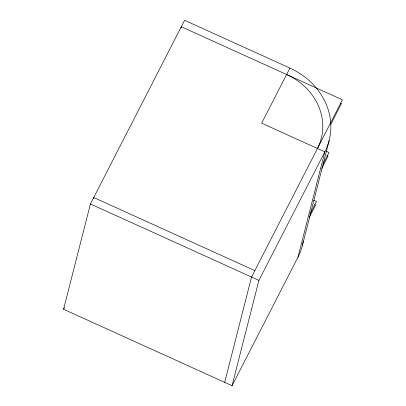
<?xml version="1.0" encoding="UTF-8"?>
<svg xmlns="http://www.w3.org/2000/svg" width="406" height="406" viewBox="0 0 406 406"><rect width="100%" height="100%" fill="white"/><g stroke="black" fill="none" stroke-linecap="round" stroke-linejoin="round"><path stroke-width="0.61" d="M63.575 309.26L90.421 203.944L184.608 20.3L289.909 68.076A69.68 61.58 14.3 0 1 324.836 151.834L297.989 257.15L232.059 385.7L63.575 309.26L64.402 307.652M93.405 198.742L93.715 197.514L254.831 270.614M181 27.958L181.309 26.73L342.425 99.825L251.532 277.039L224.691 382.356M232.059 385.7L258.906 280.384L324.836 151.834L261.652 123.17L289.909 68.076M302.287 245.853L329.134 140.537M330.788 124.368L341.487 103.51L340.329 102.987M322.932 164.318L329.002 152.483L326.114 151.174M321.704 168.571L328.063 156.168L326.906 155.645M309.869 214.419L316.518 201.452L313.63 200.143M309.22 217.54L315.579 205.142L314.427 204.619M90.421 203.944L258.906 280.384M303.287 241.118A69.68 61.58 14.3 0 1 297.989 257.15M286.616 74.506A61.55 54.394 14.3 0 1 317.467 148.489"/></g></svg>
